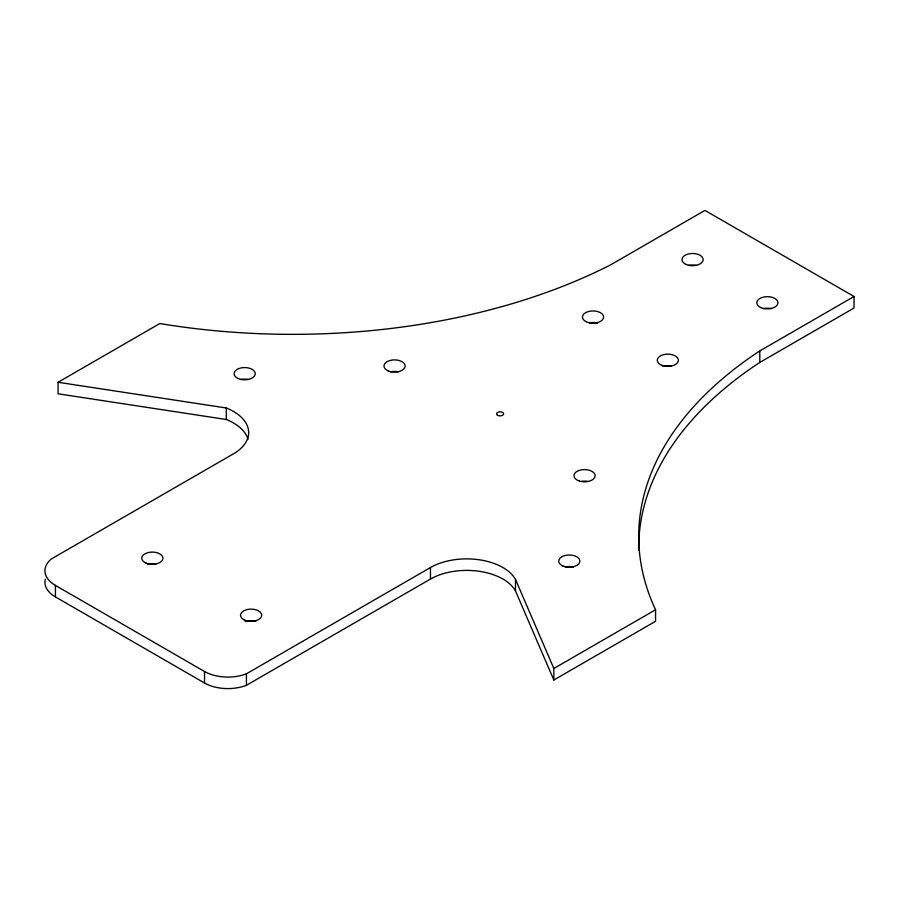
<?xml version="1.0" encoding="UTF-8"?>
<svg xmlns="http://www.w3.org/2000/svg" width="899" height="899" viewBox="0 0 899 899"><rect width="100%" height="100%" fill="white"/><g stroke="black" fill="none" stroke-linecap="round" stroke-linejoin="round"><path stroke-width="1.35" d="M247.989 439.285A51.906 29.97 0 0 0 226.312 419.507L58.075 393.796L58.075 382.277L159.808 323.539A480.358 277.33 0 0 0 610.679 264.823L704.94 210.411L854.05 296.501L854.05 308.02L759.79 362.432A486.853 281.084 0 0 0 638.717 550.222M58.075 382.277L226.312 407.989A51.906 29.97 0 0 1 233.47 453.815L51.445 558.908A35.791 20.666 0 0 0 55.423 585.406L204.534 671.497A33.038 19.07 0 0 0 246.427 673.789L430.464 567.539A51.254 29.588 0 0 1 515.475 579.383L515.475 590.901L553.829 680.015L655.562 621.276L655.562 609.758A486.853 281.084 0 0 1 759.79 350.913L854.05 296.501M45.321 579.282A35.791 20.666 0 0 0 55.423 596.925L204.534 683.015A33.038 19.07 0 0 0 246.427 685.308L430.464 579.057A51.254 29.588 0 0 1 515.475 590.901M553.829 680.015L553.829 668.496L655.562 609.758M515.475 579.383L553.829 668.496M759.79 350.913L759.79 362.432M430.464 567.539L430.464 579.057M246.427 673.789L246.427 685.308M226.312 407.989L226.312 419.507M204.534 671.497L204.534 683.015M55.423 585.406L55.423 596.925M662.934 366.343A10.574 6.113 0 0 1 671.002 365.938M589.508 322.808A10.574 6.113 0 0 1 597.599 323.067M688.454 265.475A10.574 6.113 0 0 1 696.556 265.452M763.273 308.66A10.574 6.113 0 0 1 771.364 308.638M390.301 371.928A10.574 6.113 0 0 1 398.392 371.838M581.844 481.313A10.574 6.113 0 0 1 587.317 481.325M240.438 379.603A10.574 6.113 0 0 1 248.54 379.513M565.336 566.954A10.574 6.113 0 0 1 573.427 566.999M147.874 564.179A10.574 6.113 0 0 1 155.965 563.976M245.258 621.659A10.574 6.113 0 0 1 255.822 621.276M662.158 365.399A10.574 6.113 0 0 0 678.397 360.499A10.574 6.113 0 0 0 662.934 354.835A10.574 6.113 0 0 0 662.158 365.399M586.137 321.696A10.574 6.113 0 0 0 603.42 318.179A10.574 6.113 0 0 0 589.508 311.29A10.574 6.113 0 0 0 586.137 321.696M686.173 264.452A10.574 6.113 0 0 0 703.063 260.35A10.574 6.113 0 0 0 688.454 253.956A10.574 6.113 0 0 0 686.173 264.452M760.97 307.638A10.574 6.113 0 0 0 777.86 303.547A10.574 6.113 0 0 0 763.273 297.142A10.574 6.113 0 0 0 760.97 307.638M388.267 370.916A10.574 6.113 0 0 0 405.056 366.68A10.574 6.113 0 0 0 390.301 360.409A10.574 6.113 0 0 0 388.267 370.916M579.226 480.987A10.574 6.113 0 0 0 595.127 475.728A10.574 6.113 0 0 0 579.293 470.402A10.574 6.113 0 0 0 579.226 480.987M238.381 378.591A10.574 6.113 0 0 0 255.181 374.366A10.574 6.113 0 0 0 240.438 368.084A10.574 6.113 0 0 0 238.381 378.591M562.774 565.909A10.574 6.113 0 0 0 579.765 561.954A10.574 6.113 0 0 0 565.336 555.436A10.574 6.113 0 0 0 562.774 565.909M146.245 563.201A10.574 6.113 0 0 0 162.865 558.74A10.574 6.113 0 0 0 147.874 552.66A10.574 6.113 0 0 0 146.245 563.201M244.112 619.816A10.574 6.113 0 0 0 261.485 616.444A10.574 6.113 0 0 0 247.742 609.443A10.574 6.113 0 0 0 244.112 619.816M497.641 415.316A3.529 2.034 0 0 0 503.507 414.349A3.529 2.034 0 0 0 499.114 411.899A3.529 2.034 0 0 0 497.641 415.316"/></g></svg>
